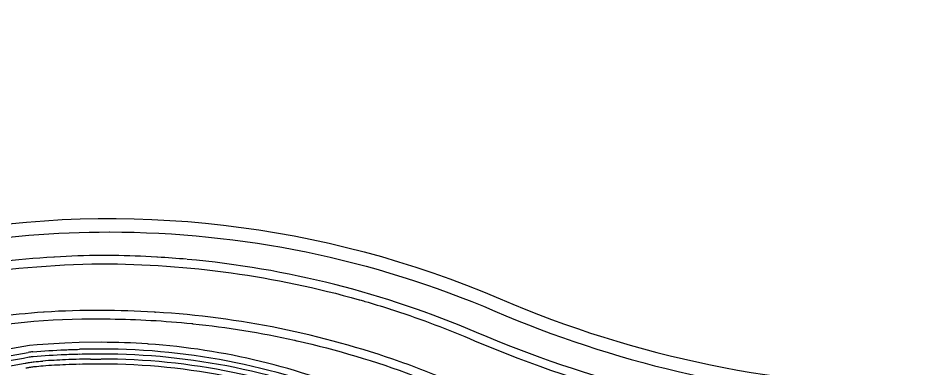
# Model space of a CAD drawing. Extents: x 3103 to 3424, y -52 to 175.
# Drawn here: x 3153.96 to 3167.54, y 44.88 to 50.21 of the extents above; entities that cross this region are included whole.
import ezdxf

# ---------------------------------------------------------------- set-up
doc = ezdxf.new("R2010")
doc.units = 0
doc.layers.add('gbr-dxf_layer0', color=7, linetype='Continuous')
doc.layers.add('gbr-outline-dxf_layer1', color=2, linetype='Continuous')

msp = doc.modelspace()

# ---------------------------------------------------------------- linework, layer by layer
at = {"layer": 'gbr-dxf_layer0'}
for p, q in [((3154.048, 45.029), (3148.328, 44.02)), ((3154.135, 45.045), (3154.049, 45.029)), ((3148.256, 43.93), (3154.072, 44.955))]:
    msp.add_line(p, q, dxfattribs=at)
at = {"layer": 'gbr-dxf_layer0', "linetype": 'Continuous'}
for points in [[(3146.336, 45.59), (3151.683, 46.533, -0.050936), (3151.719, 46.539), (3152.853, 46.74, -0.035296), (3152.878, 46.744), (3152.916, 46.751, -0.041107), (3155.353, 46.951)], [(3155.355, 46.951, -0.101567), (3161.222, 45.747, 0.087693), (3166.917, 44.413)], [(3155.416, 46.593, -0.009356), (3155.41, 46.594, 0.003155), (3155.227, 46.595, 0.011997), (3154.521, 46.57, -0.059075), (3154.515, 46.569)], [(3156.082, 46.569, -0.058812), (3156.076, 46.57, 0.011319), (3155.418, 46.593)], [(3152.858, 46.247), (3153.006, 46.272, -0.038225), (3155.229, 46.467, -0.069104), (3159.156, 45.921, -0.052797), (3159.161, 45.92, -0.05511), (3159.167, 45.918, -0.001433), (3159.244, 45.896)], [(3168.86, 44.032), (3167.713, 44.032, -0.001648), (3167.602, 44.032, -0.016245), (3167.59, 44.032, -0.019831), (3167.576, 44.032, -0.018356), (3166.318, 44.089, -0.018138), (3166.306, 44.09, -0.081008), (3160.945, 45.423, 0.078629), (3156.538, 46.535)], [(3159.247, 45.895, -0.00674), (3159.618, 45.782, -0.055708), (3159.624, 45.781, -0.05631), (3159.629, 45.779, -0.001259), (3159.696, 45.757, -0.022592), (3160.914, 45.298, 0.082207), (3166.398, 43.954)], [(3154.354, 45.731, 0.016826), (3153.613, 45.656, -0.060936), (3153.607, 45.655, -0.060099), (3153.601, 45.654, 0.001264), (3153.548, 45.647, -0.083353), (3153.54, 45.645, 0.015211), (3152.876, 45.53), (3152.853, 45.523), (3151.914, 45.357, -0.095134), (3151.909, 45.357)], [(3156.045, 45.731, -0.059832), (3156.039, 45.732, 0.014813), (3155.228, 45.756, 0.019511), (3154.365, 45.732, -0.060022), (3154.359, 45.731)], [(3181.447, 45.123, -0.126132), (3173.218, 43.193), (3167.713, 43.193, -0.069297), (3162.796, 43.878, -0.057581), (3162.79, 43.879, -0.056471), (3162.785, 43.881, -0.03202), (3160.615, 44.652, 0.016275), (3159.784, 44.976, 0.069619), (3156.062, 45.731)], [(3151.78, 45.204), (3152.882, 45.399), (3152.91, 45.407, -0.053344), (3155.227, 45.629, -0.002316), (3155.352, 45.628)], [(3155.357, 45.628, -0.011942), (3155.365, 45.628, -0.022978), (3156.61, 45.558, -0.024184), (3156.627, 45.556, -0.028829), (3158.171, 45.305, -0.026412), (3158.189, 45.301), (3158.203, 45.298, -0.10034), (3158.213, 45.296, -0.034026), (3159.981, 44.769, -0.031485), (3160.002, 44.761, -0.011367), (3160.575, 44.531), (3160.875, 44.406, 0.031245), (3163.019, 43.684, -0.021215), (3163.034, 43.68, 0.047242), (3166.404, 43.113)], [(3165.732, 42.762, -0.06342), (3165.725, 42.762, -0.007267), (3165.191, 42.811, -0.095194), (3165.181, 42.812, -0.005037), (3164.812, 42.854, -0.091286), (3164.803, 42.855, -0.002507), (3164.62, 42.879, -0.08956), (3164.611, 42.881, -0.005037), (3164.243, 42.935, -0.08872), (3164.234, 42.936, -0.062098), (3159.84, 44.203), (3159.291, 44.439, 0.083853), (3155.952, 45.247), (3155.938, 45.248, 0.017066), (3155.234, 45.273), (3154.896, 45.269), (3154.675, 45.261), (3154.255, 45.236), (3154.138, 45.226), (3136.648, 42.142, 0.206698)], [(3154.189, 45.13, -0.009364), (3154.679, 45.16, -0.004199), (3154.899, 45.167)], [(3154.073, 44.955, -0.00494), (3154.122, 44.964, -0.027312), (3154.193, 44.975)], [(3154.901, 45.091, 0.004199), (3154.682, 45.083, 0.009359), (3154.195, 45.054, 0.022926), (3154.135, 45.045)], [(3154.194, 44.975, -0.019258), (3154.208, 44.975, -0.013111), (3154.342, 44.988)], [(3154.209, 44.899, 0.019984), (3154.2, 44.899, 0.027567), (3154.137, 44.889)], [(3159.127, 44.145, 0.101205), (3155.228, 44.942, -0.00324), (3155.071, 44.941, 0.003243), (3154.904, 44.938)]]:
    msp.add_lwpolyline(points, format="xyb", dxfattribs=at)
msp.add_lwpolyline([(3148.315, 44.095), (3154.035, 45.104), (3154.12, 45.12)], dxfattribs=at)
at = {"layer": 'gbr-dxf_layer0'}
for centre, radius, start, end in [((3155.391, 31.853), 14.743, 93.4291, 100.0409), ((3155.227, 32.053), 14.541, 84.8527, 86.6069), ((3156.057, 45.756), 0.0255, 256.6888, 269.937), ((3154.259, 44.39), 0.743, 95.4226, 100.6875), ((3155.226, 32.053), 13.118, 90.007, 91.4273), ((3155.226, 32.053), 13.041, 90.0106, 91.4271), ((3155.228, 34.959), 10.136, 66.7998, 89.9999), ((3155.228, 34.959), 10.212, 66.7998, 89.9893), ((3155.233, 32.054), 12.965, 92.4192, 93.9396), ((3155.235, 32.054), 12.965, 91.4708, 92.4301), ((3155.203, 32.053), 12.965, 90.5872, 91.3273), ((3155.07, 57.145), 12.128, 270.0008, 270.7413), ((3155.228, 35.012), 10.007, 66.8821, 89.9982), ((3154.52, 42.437), 2.481, 98.9366, 100.0777), ((3154.516, 42.436), 2.481, 93.9037, 96.9561), ((3155.233, 32.054), 12.889, 92.4196, 93.94), ((3155.235, 32.054), 12.889, 91.4704, 92.4296)]:
    msp.add_arc(centre, radius, start, end, dxfattribs=at)
at = {"layer": 'gbr-outline-dxf_layer1', "linetype": 'Continuous'}
msp.add_lwpolyline([(3134.051, 42.616, -0.414233), (3134.862, 43.775), (3152.732, 46.926, -0.145892), (3161.303, 45.934, 0.101585), (3167.843, 44.591), (3173.342, 44.591, 0.152268), (3182.776, 47.532, -0.152268), (3191.357, 50.208), (3216.227, 50.208, -0.414215), (3217.227, 49.208), (3217.227, 37.608, -0.414215), (3216.227, 36.608), (3191.513, 36.608, 0.151039), (3190.384, 36.259, -0.151026), (3173.342, 30.991), (3167.843, 30.991, -0.100411), (3156.074, 33.379, 0.144694), (3154.947, 33.507), (3137.224, 30.381, -0.414157), (3136.066, 31.193)], format="xyb", close=True, dxfattribs=at)

doc.saveas('drawing.dxf')
